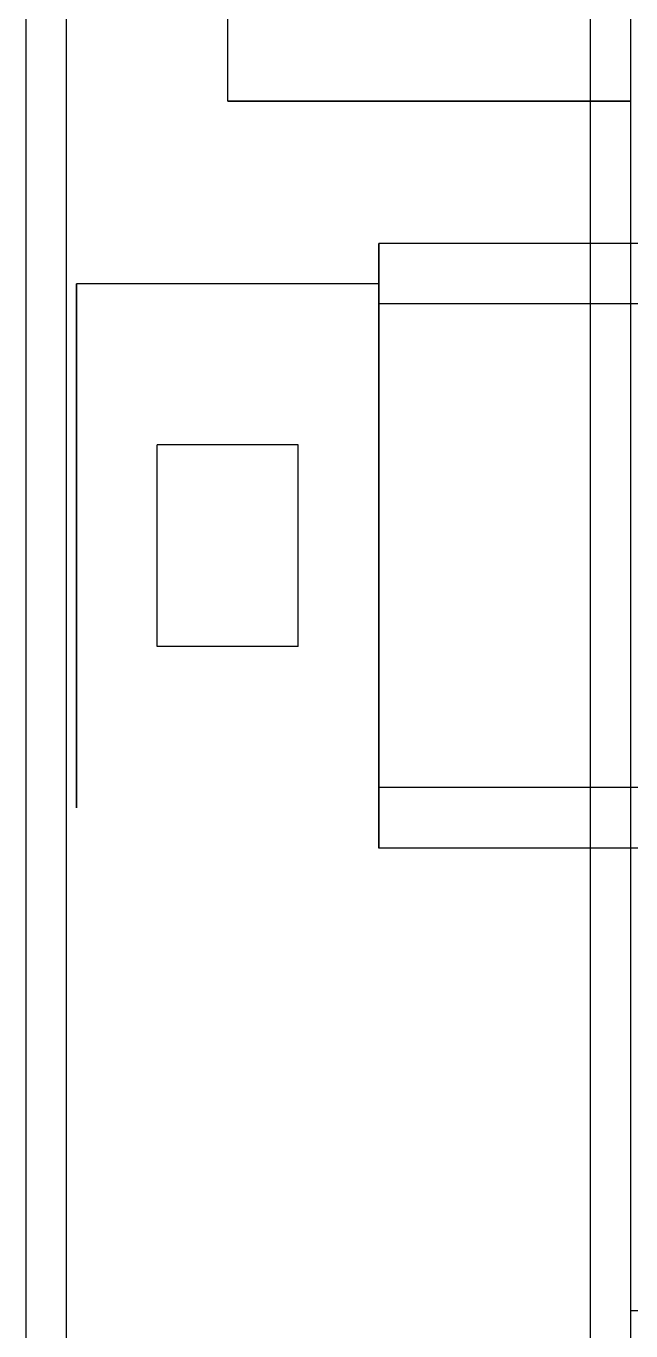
# Model space of a CAD drawing. Header units: millimetres. Extents: x -201 to 3037, y -406 to 3230.
# Drawn here: x 10 to 70, y 888 to 1017.5 of the extents above; entities that cross this region are included whole.
import ezdxf

# ---------------------------------------------------------------- set-up
doc = ezdxf.new("R2010")
doc.units = ezdxf.units.MM
doc.layers.add('HIDDEN', color=8, linetype='Continuous')
doc.layers.add('VISIBLE', color=7, linetype='Continuous')

msp = doc.modelspace()

# ---------------------------------------------------------------- linework, layer by layer
at = {"layer": 'HIDDEN'}
for points in [[(10, 880), (10, 1157)], [(10, 880), (10, 1157)], [(10, 880), (10, 1157)], [(14, 880), (14, 1157)], [(14, 880), (14, 1157)], [(14, 880), (14, 1157)], [(14, 880), (14, 1157)], [(66, 880), (66, 1157)], [(66, 880), (66, 1157)], [(66, 880), (66, 1157)], [(66, 880), (66, 1157)], [(70, 1010), (70, 1157)], [(70, 880), (70, 1157)], [(70, 880), (70, 1157)], [(70, 880), (70, 1157)], [(70, 1010), (69.5, 1010), (68.02, 1010), (65.64, 1010), (62.47, 1010), (58.68, 1010), (54.45, 1010), (50, 1010), (45.55, 1010), (41.32, 1010), (37.53, 1010), (34.36, 1010), (31.98, 1010), (30.5, 1010), (30, 1010)], [(70, 995.9), (45, 995.9)], [(45, 989.9), (45, 995.9)], [(45, 995.9), (45, 989.9)], [(118, 995.9), (45, 995.9)], [(45, 991.9), (15, 991.9)], [(15, 991.9), (15, 991.25), (15, 989.33), (15, 986.23), (15, 982.11), (15, 977.18), (15, 971.69), (15, 965.9), (15, 960.11), (15, 954.62), (15, 949.69), (15, 945.57), (15, 942.47), (15, 940.55), (15, 939.9)], [(15, 939.9), (15, 940.55), (15, 942.47), (15, 945.57), (15, 949.69), (15, 954.62), (15, 960.11), (15, 965.9), (15, 971.69), (15, 977.18), (15, 982.11), (15, 986.23), (15, 989.33), (15, 991.25), (15, 991.9)], [(45, 991.9), (45, 991.25), (45, 989.33), (45, 986.23), (45, 982.11), (45, 977.18), (45, 971.69), (45, 965.9), (45, 960.11), (45, 954.62), (45, 949.69), (45, 945.57), (45, 942.47), (45, 940.55), (45, 939.9)], [(45, 939.9), (45, 940.55), (45, 942.47), (45, 945.57), (45, 949.69), (45, 954.62), (45, 960.11), (45, 965.9), (45, 971.69), (45, 977.18), (45, 982.11), (45, 986.23), (45, 989.33), (45, 991.25), (45, 991.9)], [(70, 989.9), (45, 989.9)], [(45, 941.9), (45, 989.9)], [(45, 989.9), (45, 941.9)], [(118, 989.9), (45, 989.9)], [(37, 975.9), (23, 975.9)], [(23, 955.9), (23, 957.27), (23, 958.66), (23, 960.08), (23, 961.52), (23, 962.97), (23, 964.43), (23, 965.9), (23, 967.37), (23, 968.83), (23, 970.28), (23, 971.72), (23, 973.14), (23, 974.53), (23, 975.9)], [(37, 975.9), (23, 975.9)], [(23, 955.9), (23, 975.9)], [(37, 955.9), (37, 957.27), (37, 958.66), (37, 960.08), (37, 961.52), (37, 962.97), (37, 964.43), (37, 965.9), (37, 967.37), (37, 968.83), (37, 970.28), (37, 971.72), (37, 973.14), (37, 974.53), (37, 975.9)], [(37, 955.9), (37, 975.9)], [(37, 955.9), (23, 955.9)], [(37, 955.9), (23, 955.9)], [(70, 941.9), (45, 941.9)], [(45, 941.9), (45, 935.9)], [(45, 935.9), (45, 941.9)], [(118, 941.9), (45, 941.9)], [(70, 935.9), (45, 935.9)], [(118, 935.9), (45, 935.9)], [(70, 880), (70, 890)], [(70, 890), (540, 890)]]:
    msp.add_lwpolyline(points, dxfattribs=at)
at = {"layer": 'VISIBLE'}
for points in [[(10, 880), (10, 1110)], [(30, 1010), (30, 1110)], [(70, 1010), (70, 1110)], [(30, 1010), (30.5, 1010), (31.98, 1010), (34.36, 1010), (37.53, 1010), (41.32, 1010), (45.55, 1010), (50, 1010), (54.45, 1010), (58.68, 1010), (62.47, 1010), (65.64, 1010), (68.02, 1010), (69.5, 1010), (70, 1010)], [(70, 880), (70, 1010)], [(118, 995.9), (70, 995.9)], [(118, 989.9), (70, 989.9)], [(118, 941.9), (70, 941.9)], [(118, 935.9), (70, 935.9)], [(70, 880), (70, 890)], [(70, 890), (540, 890)]]:
    msp.add_lwpolyline(points, dxfattribs=at)

doc.saveas('drawing.dxf')
